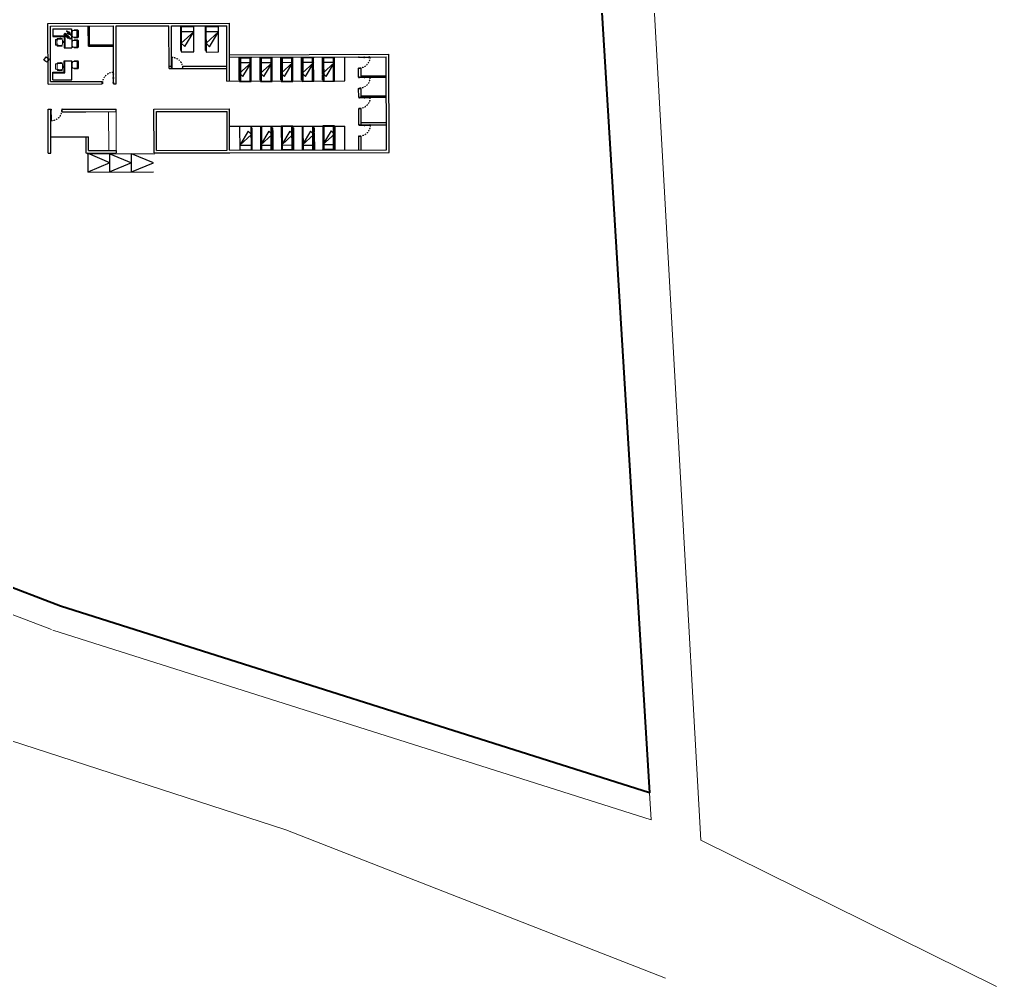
# Model space of a CAD drawing. Header units: metres. Extents: x 141303 to 146299, y 125960 to 127091.
# Drawn here: x 144671.8 to 144749.3, y 125968.5 to 126045.3 of the extents above; entities that cross this region are included whole.
import ezdxf

# ---------------------------------------------------------------- set-up
doc = ezdxf.new("R2010")
doc.units = ezdxf.units.M
doc.header["$MEASUREMENT"] = 0
doc.linetypes.add('ACAD_ISO04W100', pattern=[30, 24, -3, 0, -3])
doc.linetypes.add('C08_MUROS SERVICIOS$0$HIDDE100', pattern=[0.16, 0.1, -0.06])
doc.layers.add('FURNITURE', color=6, linetype='Continuous')
for name, color, linetype, lineweight in [('new column', 4, 'Continuous', 25), ('NVMI_ROAD', 253, 'Continuous', 20), ('NVMI_SITEBOUNDARY', 255, 'ACAD_ISO04W100', 40), ('NVMI_WALL', 7, 'Continuous', 30)]:
    doc.layers.add(name, color=color, linetype=linetype, lineweight=lineweight)
doc.layers.get('0').off()

# ---------------------------------------------------------------- blocks, each defined once
blk = doc.blocks.new('C03_MOB-EQUIP HOSP MI-CG$0$005_HOSP_MEDINTERNA&CIRGENERAL$0$005_HOSP_MEDINTERNA&CIRGENERAL$0$Nivel 02_APOYOS Y SERVICIOS$0$CAMA')
for p, q in [((494738.487, 2131918.543), (494738.512, 2131918.543)), ((494738.526, 2131918.663), (494739.526, 2131918.663)), ((494738.526, 2131916.663), (494738.526, 2131918.663)), ((494739.526, 2131918.663), (494739.526, 2131916.663)), ((494738.512, 2131918.127), (494738.487, 2131918.127)), ((494738.526, 2131917.963), (494738.809, 2131918.246)), ((494739.526, 2131917.061), (494738.526, 2131917.963)), ((494738.809, 2131918.246), (494739.526, 2131917.061)), ((494739.526, 2131917.061), (494738.526, 2131917.061)), ((494739.526, 2131916.663), (494738.526, 2131916.663))]:
    blk.add_line(p, q)
for points in [[(494738.487, 2131918.543), (494738.487, 2131918.127)], [(494738.512, 2131918.127), (494738.512, 2131918.543)]]:
    blk.add_lwpolyline(points)
blk.add_lwpolyline([(494738.487, 2131916.625), (494739.506, 2131916.625), (494739.506, 2131916.647), (494738.512, 2131916.647), (494738.512, 2131918.093), (494738.487, 2131918.093), (494738.487, 2131916.625), (494738.487, 2131916.625)], close=True)
blk = doc.blocks.new('C03_MOB-EQUIP HOSP MI-CG$0$006_URGENCIAS & TOCOCIRUGÍA$0$MOB32')
at = {"lineweight": 0}
for p, q in [((494695.875, 2134831.135, 0.043), (494695.874, 2134831.084, 0.043)), ((494695.874, 2134831.084, 0.043), (494696.255, 2134831.084, 0.043)), ((494696.255, 2134831.134, 0.043), (494695.875, 2134831.135, 0.043)), ((494696.255, 2134831.084, 0.043), (494696.255, 2134831.134, 0.043)), ((494695.836, 2134830.983, 0.043), (494695.835, 2134830.677, 0.043)), ((494696.254, 2134830.576, 0.043), (494695.874, 2134830.576, 0.043)), ((494695.874, 2134830.576, 0.043), (494695.874, 2134830.525, 0.043)), ((494695.874, 2134830.525, 0.043), (494696.254, 2134830.525, 0.043)), ((494696.254, 2134830.525, 0.043), (494696.254, 2134830.576, 0.043)), ((494696.272, 2134830.975, 0.043), (494696.281, 2134830.844, 0.043)), ((494696.281, 2134830.844, 0.043), (494696.272, 2134830.685, 0.043))]:
    blk.add_line(p, q, dxfattribs=at)
at = {"lineweight": 0, "ltscale": 15}
for p, q in [((494695.986, 2134831.149, 0.043), (494695.986, 2134831.145, 0.043)), ((494696.06, 2134831.149, 0.043), (494695.986, 2134831.149, 0.043)), ((494696.005, 2134831.154, 0.043), (494696.005, 2134831.149, 0.043)), ((494696.055, 2134831.154, 0.043), (494696.005, 2134831.154, 0.043)), ((494696.055, 2134831.149, 0.043), (494696.055, 2134831.154, 0.043)), ((494696.06, 2134831.149, 0.043), (494696.06, 2134831.135, 0.043)), ((494695.77, 2134830.909, 0.043), (494695.747, 2134830.836, 0.043)), ((494695.747, 2134830.836, 0.043), (494695.751, 2134830.835, 0.043)), ((494695.764, 2134830.906, 0.043), (494695.749, 2134830.859, 0.043)), ((494695.749, 2134830.859, 0.043), (494695.754, 2134830.857, 0.043)), ((494695.764, 2134830.906, 0.043), (494695.769, 2134830.905, 0.043)), ((494695.823, 2134830.892, 0.043), (494695.77, 2134830.909, 0.043)), ((494695.835, 2134830.854, 0.043), (494695.774, 2134830.854, 0.043)), ((494695.835, 2134830.807, 0.043), (494695.774, 2134830.807, 0.043)), ((494695.81, 2134830.854, 0.043), (494695.823, 2134830.892, 0.043)), ((494695.929, 2134830.586, 0.043), (494695.921, 2134830.576, 0.043)), ((494695.969, 2134830.516, 0.043), (494695.957, 2134830.525, 0.043)), ((494695.972, 2134830.52, 0.043), (494695.969, 2134830.516, 0.043)), ((494696.28, 2134830.649, 0.043), (494696.252, 2134830.629, 0.043)), ((494696.252, 2134830.629, 0.043), (494696.284, 2134830.584, 0.043)), ((494696.266, 2134830.666, 0.043), (494696.28, 2134830.655, 0.043)), ((494696.267, 2134830.994, 0.043), (494696.28, 2134831.004, 0.043)), ((494696.284, 2134830.584, 0.043), (494696.324, 2134830.614, 0.043)), ((494696.288, 2134830.587, 0.043), (494696.291, 2134830.583, 0.043)), ((494696.291, 2134830.583, 0.043), (494696.331, 2134830.612, 0.043)), ((494696.384, 2134831.053, 0.043), (494696.339, 2134831.053, 0.043)), ((494696.384, 2134830.607, 0.043), (494696.339, 2134830.607, 0.043)), ((494696.391, 2134830.978, 0.043), (494696.391, 2134830.682, 0.043))]:
    blk.add_line(p, q, dxfattribs=at)
at = {"lineweight": 0}
for centre, radius, start, end in [((494695.923, 2134830.984, 0.043), 0.0879, 96.6385, 180.70863), ((494696.043, 2134830.072, 0.043), 1.008, 82.87403, 97.3738), ((494696.154, 2134830.954, 0.043), 0.119, 10.13052, 83.55435), ((494695.923, 2134830.676, 0.043), 0.0879, 179.23804, 263.30816), ((494696.043, 2134831.587, 0.043), 1.008, 262.57287, 277.07264), ((494696.154, 2134830.706, 0.043), 0.119, 276.39232, 349.81615)]:
    blk.add_arc(centre, radius, start, end, dxfattribs=at)
at = {"lineweight": 0, "ltscale": 15}
for centre, radius, start, end in [((494695.986, 2134831.122, 0.043), 0.0235, 33.81532, 146.13135), ((494695.774, 2134830.83, 0.043), 0.0235, 89.97333, 269.97333), ((494695.985, 2134830.539, 0.043), 0.0235, 214.08891, 325.85776), ((494696.403, 2134830.891, 0.043), 0.174, 111.54351, 134.82974), ((494676.051, 2134830.839, 0.043), 20.23, 359.4516, 0.49507), ((494696.403, 2134830.769, 0.043), 0.174, 225.11692, 248.40316), ((494696.206, 2134830.998, 0.043), 0.186, 353.6723, 16.93918), ((494696.206, 2134830.662, 0.043), 0.186, 342.99177, 6.27501)]:
    blk.add_arc(centre, radius, start, end, dxfattribs=at)
blk = doc.blocks.new('C03_MOB-EQUIP HOSP MI-CG$0$006_URGENCIAS & TOCOCIRUGÍA$0$016_GOBIERNO$0$GOBIERNO_ V05 - 2205 29$0$02.-PLANTA BAJA GENERAL$0$XR-PLANTA BAJA$0$18360311')
at = {"lineweight": 0}
blk.add_lwpolyline([(-0.265, -0.045), (-0.315, -0.045), (-0.315, -0.347), (-0.265, -0.347), (-0.265, -0.432, 0.153193), (-0.256, -0.46, 0.153193), (-0.232, -0.479), (-0.088, -0.507, 0.044367), (-0.08, -0.509, 0.044367), (-0.071, -0.51), (0.071, -0.51, 0.044367), (0.08, -0.509, 0.044367), (0.088, -0.507), (0.232, -0.479), (0.232, -0.479, 0.109125), (0.25, -0.467, 0.197851), (0.265, -0.432), (0.265, -0.347), (0.315, -0.347), (0.315, -0.045), (0.265, -0.045), (0.265, 0), (-0.265, 0), (-0.265, -0.045)], format="xyb", dxfattribs=at)
for points in [[(0.265, 0), (-0.265, 0), (-0.265, -0.005), (0.265, -0.005)], [(-0.265, -0.064), (-0.265, -0.045), (-0.315, -0.045), (-0.315, -0.347), (-0.265, -0.347)], [(0.265, -0.005), (-0.265, -0.005), (-0.265, -0.01), (-0.255, -0.01), (0.255, -0.01), (0.265, -0.01)], [(-0.255, -0.01), (-0.265, -0.01), (-0.265, -0.064), (-0.255, -0.064)], [(0.255, -0.01), (-0.255, -0.01), (-0.255, -0.064), (0.255, -0.064)], [(0.265, -0.01), (0.255, -0.01), (0.255, -0.064), (0.265, -0.064), (0.265, -0.064), (0.265, -0.045)], [(0.315, -0.045), (0.265, -0.045), (0.265, -0.347), (0.315, -0.347)]]:
    blk.add_lwpolyline(points, close=True, dxfattribs=at)
for points in [[(0.265, -0.045), (0.265, -0.01), (-0.265, -0.01), (-0.265, -0.064), (-0.265, -0.347), (-0.265, -0.347), (-0.265, -0.432, 0.313749), (-0.232, -0.479), (-0.088, -0.507, 0.08891), (-0.071, -0.51), (0.071, -0.51, 0.08891), (0.088, -0.507), (0.232, -0.479, 0.313749), (0.265, -0.432), (0.265, -0.347), (0.265, -0.347)], [(0.265, -0.101), (0.265, -0.064), (-0.265, -0.064), (-0.265, -0.101, 0.414214), (-0.24, -0.126), (0.24, -0.126, 0.414213)]]:
    blk.add_lwpolyline(points, format="xyb", close=True, dxfattribs=at)
blk = doc.blocks.new('C03_MOB-EQUIP HOSP MI-CG$0$DESK 1.50 X 1.50')
for points in [[(252.496, -575.355), (253.996, -575.355)], [(252.496, -575.355), (252.496, -575.955)], [(253.996, -575.355), (253.996, -576.855)], [(252.496, -575.905), (253.446, -575.905)], [(252.496, -575.955), (253.396, -575.955)], [(253.396, -575.955), (253.446, -575.905)], [(253.396, -575.955), (253.396, -576.855)], [(253.446, -575.905), (253.446, -576.855)], [(253.396, -576.855), (253.996, -576.855)]]:
    blk.add_lwpolyline(points)
blk = doc.blocks.new('C07_MOB-C.EXT Y FARMACIA$0$01.TLAT_TRIAGE - 06$0$02.COV_LNDV_MONTAJE - 00$0$Mob  -  PC 02')
at = {"lineweight": 0}
for p, q in [((-0.394, 0.402), (-0.443, 0.316)), ((-0.44, 0.303), (-0.379, 0.268)), ((-0.404, 0.333), (-0.402, 0.339)), ((-0.404, 0.327), (-0.404, 0.333)), ((-0.404, 0.322), (-0.404, 0.327)), ((-0.403, 0.318), (-0.404, 0.322)), ((-0.401, 0.314), (-0.403, 0.318)), ((-0.402, 0.339), (-0.4, 0.345)), ((-0.398, 0.311), (-0.401, 0.314)), ((-0.4, 0.345), (-0.397, 0.35)), ((-0.395, 0.309), (-0.398, 0.311)), ((-0.397, 0.35), (-0.394, 0.356)), ((-0.395, 0.313), (-0.396, 0.31)), ((-0.389, 0.325), (-0.395, 0.314)), ((-0.395, 0.314), (-0.394, 0.313)), ((-0.395, 0.313), (-0.395, 0.313)), ((-0.391, 0.308), (-0.395, 0.309)), ((-0.394, 0.356), (-0.39, 0.36)), ((-0.394, 0.313), (-0.387, 0.324)), ((-0.386, 0.308), (-0.391, 0.308)), ((-0.39, 0.36), (-0.385, 0.364)), ((-0.387, 0.324), (-0.389, 0.325)), ((-0.388, 0.324), (-0.383, 0.333)), ((-0.382, 0.31), (-0.386, 0.308)), ((-0.385, 0.364), (-0.381, 0.367)), ((-0.377, 0.312), (-0.382, 0.31)), ((-0.32, 0.372), (-0.381, 0.406)), ((-0.381, 0.367), (-0.376, 0.369)), ((-0.373, 0.315), (-0.377, 0.312)), ((-0.376, 0.369), (-0.371, 0.369)), ((-0.368, 0.319), (-0.373, 0.315)), ((-0.371, 0.369), (-0.367, 0.369)), ((-0.364, 0.324), (-0.368, 0.319)), ((-0.367, 0.369), (-0.364, 0.368)), ((-0.365, 0.272), (-0.316, 0.358)), ((-0.364, 0.368), (-0.36, 0.365)), ((-0.361, 0.33), (-0.364, 0.324)), ((-0.359, 0.335), (-0.361, 0.33)), ((-0.36, 0.365), (-0.358, 0.362)), ((-0.357, 0.341), (-0.359, 0.335)), ((-0.358, 0.362), (-0.356, 0.357)), ((-0.356, 0.347), (-0.357, 0.341)), ((-0.356, 0.357), (-0.356, 0.353)), ((-0.356, 0.353), (-0.356, 0.347)), ((0.22, 0.459), (-0.24, 0.459)), ((-0.24, 0.459), (-0.24, 0.299)), ((-0.24, 0.299), (0.22, 0.299)), ((-0.159, 0.444), (-0.237, 0.444)), ((-0.237, 0.444), (-0.237, 0.349)), ((-0.237, 0.349), (-0.159, 0.349)), ((-0.159, 0.334), (-0.237, 0.334)), ((-0.237, 0.334), (-0.237, 0.314)), ((-0.237, 0.314), (-0.159, 0.314)), ((-0.219, 0.44), (-0.234, 0.44)), ((-0.234, 0.44), (-0.234, 0.406)), ((-0.234, 0.406), (-0.234, 0.44)), ((-0.234, 0.406), (-0.219, 0.406)), ((-0.219, 0.403), (-0.234, 0.403)), ((-0.234, 0.403), (-0.234, 0.37)), ((-0.234, 0.37), (-0.234, 0.403)), ((-0.234, 0.37), (-0.219, 0.37)), ((-0.219, 0.367), (-0.234, 0.367)), ((-0.234, 0.367), (-0.234, 0.352)), ((-0.234, 0.352), (-0.234, 0.367)), ((-0.234, 0.352), (-0.219, 0.352)), ((-0.219, 0.406), (-0.219, 0.44)), ((-0.219, 0.37), (-0.219, 0.403)), ((-0.219, 0.352), (-0.219, 0.367)), ((-0.2, 0.44), (-0.215, 0.44)), ((-0.215, 0.44), (-0.215, 0.425)), ((-0.215, 0.425), (-0.215, 0.44)), ((-0.215, 0.425), (-0.2, 0.425)), ((-0.2, 0.421), (-0.215, 0.421)), ((-0.215, 0.421), (-0.215, 0.406)), ((-0.215, 0.406), (-0.215, 0.421)), ((-0.215, 0.406), (-0.2, 0.406)), ((-0.2, 0.403), (-0.215, 0.403)), ((-0.215, 0.403), (-0.215, 0.388)), ((-0.215, 0.388), (-0.215, 0.403)), ((-0.215, 0.388), (-0.2, 0.388)), ((-0.2, 0.385), (-0.215, 0.385)), ((-0.215, 0.385), (-0.215, 0.37)), ((-0.215, 0.37), (-0.215, 0.385)), ((-0.215, 0.37), (-0.2, 0.37)), ((-0.2, 0.367), (-0.215, 0.367)), ((-0.215, 0.367), (-0.215, 0.352)), ((-0.215, 0.352), (-0.215, 0.367)), ((-0.215, 0.352), (-0.2, 0.352)), ((-0.2, 0.425), (-0.2, 0.44)), ((-0.2, 0.406), (-0.2, 0.421)), ((-0.2, 0.388), (-0.2, 0.403)), ((-0.2, 0.37), (-0.2, 0.385)), ((-0.2, 0.352), (-0.2, 0.367)), ((-0.162, 0.44), (-0.196, 0.44)), ((-0.196, 0.44), (-0.196, 0.425)), ((-0.196, 0.425), (-0.196, 0.44)), ((-0.196, 0.425), (-0.162, 0.425)), ((-0.181, 0.421), (-0.196, 0.421)), ((-0.196, 0.421), (-0.196, 0.406)), ((-0.196, 0.406), (-0.196, 0.421)), ((-0.196, 0.406), (-0.181, 0.406)), ((-0.181, 0.403), (-0.196, 0.403)), ((-0.196, 0.403), (-0.196, 0.388)), ((-0.196, 0.388), (-0.196, 0.403)), ((-0.196, 0.388), (-0.181, 0.388)), ((-0.181, 0.385), (-0.196, 0.385)), ((-0.196, 0.385), (-0.196, 0.37)), ((-0.196, 0.37), (-0.196, 0.385)), ((-0.196, 0.37), (-0.181, 0.37)), ((-0.181, 0.367), (-0.196, 0.367)), ((-0.196, 0.367), (-0.196, 0.352)), ((-0.196, 0.352), (-0.196, 0.367)), ((-0.196, 0.352), (-0.181, 0.352)), ((-0.181, 0.406), (-0.181, 0.421)), ((-0.181, 0.388), (-0.181, 0.403)), ((-0.181, 0.37), (-0.181, 0.385)), ((-0.181, 0.352), (-0.181, 0.367)), ((-0.162, 0.421), (-0.177, 0.421)), ((-0.177, 0.421), (-0.177, 0.406)), ((-0.177, 0.406), (-0.177, 0.421)), ((-0.177, 0.406), (-0.162, 0.406)), ((-0.162, 0.403), (-0.177, 0.403)), ((-0.177, 0.403), (-0.177, 0.388)), ((-0.177, 0.388), (-0.177, 0.403)), ((-0.177, 0.388), (-0.162, 0.388)), ((-0.162, 0.385), (-0.177, 0.385)), ((-0.177, 0.385), (-0.177, 0.37)), ((-0.177, 0.37), (-0.177, 0.385)), ((-0.177, 0.37), (-0.162, 0.37)), ((-0.162, 0.367), (-0.177, 0.367)), ((-0.177, 0.367), (-0.177, 0.352)), ((-0.177, 0.352), (-0.177, 0.367)), ((-0.177, 0.352), (-0.162, 0.352)), ((-0.162, 0.425), (-0.162, 0.44)), ((-0.162, 0.406), (-0.162, 0.421)), ((-0.162, 0.388), (-0.162, 0.403)), ((-0.162, 0.37), (-0.162, 0.385)), ((-0.162, 0.352), (-0.162, 0.367)), ((-0.159, 0.349), (-0.159, 0.444)), ((-0.159, 0.314), (-0.159, 0.334)), ((-0.15, 0.349), (-0.15, 0.444)), ((-0.15, 0.444), (-0.09, 0.444)), ((-0.09, 0.349), (-0.15, 0.349)), ((-0.15, 0.314), (-0.15, 0.334)), ((-0.15, 0.334), (-0.09, 0.334)), ((-0.09, 0.314), (-0.15, 0.314)), ((-0.132, 0.442), (-0.147, 0.442)), ((-0.147, 0.442), (-0.147, 0.427)), ((-0.147, 0.427), (-0.147, 0.442)), ((-0.147, 0.427), (-0.132, 0.427)), ((-0.132, 0.385), (-0.147, 0.385)), ((-0.147, 0.385), (-0.147, 0.37)), ((-0.147, 0.37), (-0.147, 0.385)), ((-0.147, 0.37), (-0.132, 0.37)), ((-0.132, 0.367), (-0.147, 0.367)), ((-0.147, 0.367), (-0.147, 0.352)), ((-0.147, 0.352), (-0.147, 0.367)), ((-0.147, 0.352), (-0.132, 0.352)), ((-0.132, 0.332), (-0.147, 0.332)), ((-0.147, 0.332), (-0.147, 0.317)), ((-0.147, 0.317), (-0.147, 0.332)), ((-0.147, 0.317), (-0.132, 0.317)), ((-0.132, 0.427), (-0.132, 0.442)), ((-0.132, 0.37), (-0.132, 0.385)), ((-0.132, 0.352), (-0.132, 0.367)), ((-0.132, 0.317), (-0.132, 0.332)), ((-0.113, 0.442), (-0.128, 0.442)), ((-0.128, 0.442), (-0.128, 0.427)), ((-0.128, 0.427), (-0.128, 0.442)), ((-0.128, 0.427), (-0.113, 0.427)), ((-0.113, 0.424), (-0.128, 0.424)), ((-0.128, 0.424), (-0.128, 0.409)), ((-0.128, 0.409), (-0.128, 0.424)), ((-0.128, 0.409), (-0.113, 0.409)), ((-0.113, 0.385), (-0.128, 0.385)), ((-0.128, 0.385), (-0.128, 0.37)), ((-0.128, 0.37), (-0.128, 0.385)), ((-0.128, 0.37), (-0.113, 0.37)), ((-0.113, 0.367), (-0.128, 0.367)), ((-0.128, 0.367), (-0.128, 0.352)), ((-0.128, 0.352), (-0.128, 0.367)), ((-0.128, 0.352), (-0.113, 0.352)), ((-0.113, 0.332), (-0.128, 0.332)), ((-0.128, 0.332), (-0.128, 0.317)), ((-0.128, 0.317), (-0.128, 0.332)), ((-0.128, 0.317), (-0.113, 0.317)), ((-0.113, 0.427), (-0.113, 0.442)), ((-0.113, 0.409), (-0.113, 0.424)), ((-0.113, 0.37), (-0.113, 0.385)), ((-0.113, 0.352), (-0.113, 0.367)), ((-0.113, 0.317), (-0.113, 0.332)), ((-0.094, 0.442), (-0.109, 0.442)), ((-0.109, 0.442), (-0.109, 0.427)), ((-0.109, 0.427), (-0.109, 0.442)), ((-0.109, 0.427), (-0.094, 0.427)), ((-0.094, 0.385), (-0.109, 0.385)), ((-0.109, 0.385), (-0.109, 0.37)), ((-0.109, 0.37), (-0.109, 0.385)), ((-0.109, 0.37), (-0.094, 0.37)), ((-0.094, 0.367), (-0.109, 0.367)), ((-0.109, 0.367), (-0.109, 0.352)), ((-0.109, 0.352), (-0.109, 0.367)), ((-0.109, 0.352), (-0.094, 0.352)), ((-0.094, 0.332), (-0.109, 0.332)), ((-0.109, 0.332), (-0.109, 0.317)), ((-0.109, 0.317), (-0.109, 0.332)), ((-0.109, 0.317), (-0.094, 0.317)), ((-0.094, 0.427), (-0.094, 0.442)), ((-0.094, 0.37), (-0.094, 0.385)), ((-0.094, 0.352), (-0.094, 0.367)), ((-0.094, 0.317), (-0.094, 0.332)), ((-0.09, 0.444), (-0.09, 0.349)), ((-0.09, 0.334), (-0.09, 0.314)), ((-0.082, 0.349), (-0.082, 0.444)), ((0.205, 0.444), (-0.082, 0.444)), ((-0.082, 0.349), (0.205, 0.349)), ((-0.057, 0.442), (-0.08, 0.442)), ((-0.08, 0.442), (-0.08, 0.427)), ((-0.08, 0.427), (-0.08, 0.442)), ((-0.08, 0.427), (-0.057, 0.427)), ((-0.034, 0.423), (-0.08, 0.423)), ((-0.08, 0.423), (-0.08, 0.408)), ((-0.08, 0.408), (-0.08, 0.423)), ((-0.08, 0.408), (-0.034, 0.408)), ((-0.065, 0.404), (-0.08, 0.404)), ((-0.08, 0.404), (-0.08, 0.37)), ((-0.08, 0.37), (-0.08, 0.404)), ((-0.08, 0.37), (-0.057, 0.37)), ((-0.046, 0.366), (-0.08, 0.366)), ((-0.08, 0.366), (-0.08, 0.351)), ((-0.08, 0.351), (-0.08, 0.366)), ((-0.08, 0.351), (-0.046, 0.351)), ((-0.001, 0.334), (-0.078, 0.334)), ((-0.078, 0.334), (-0.078, 0.314)), ((-0.078, 0.314), (-0.078, 0.334)), ((-0.078, 0.314), (-0.001, 0.314)), ((-0.061, 0.332), (-0.076, 0.332)), ((-0.076, 0.332), (-0.076, 0.317)), ((-0.076, 0.317), (-0.076, 0.332)), ((-0.076, 0.317), (-0.061, 0.317)), ((-0.065, 0.385), (-0.065, 0.404)), ((-0.057, 0.385), (-0.065, 0.385)), ((-0.046, 0.404), (-0.061, 0.404)), ((-0.061, 0.404), (-0.061, 0.389)), ((-0.061, 0.389), (-0.061, 0.404)), ((-0.061, 0.389), (-0.046, 0.389)), ((-0.061, 0.317), (-0.061, 0.332)), ((-0.057, 0.427), (-0.057, 0.442)), ((-0.057, 0.37), (-0.057, 0.385)), ((-0.041, 0.332), (-0.056, 0.332)), ((-0.056, 0.332), (-0.056, 0.317)), ((-0.056, 0.317), (-0.056, 0.332)), ((-0.056, 0.317), (-0.041, 0.317)), ((-0.031, 0.442), (-0.053, 0.442)), ((-0.053, 0.442), (-0.053, 0.427)), ((-0.053, 0.427), (-0.053, 0.442)), ((-0.053, 0.427), (-0.031, 0.427)), ((-0.038, 0.385), (-0.053, 0.385)), ((-0.053, 0.385), (-0.053, 0.37)), ((-0.053, 0.37), (-0.053, 0.385)), ((-0.053, 0.37), (-0.038, 0.37)), ((-0.046, 0.389), (-0.046, 0.404)), ((-0.046, 0.351), (-0.046, 0.366)), ((-0.026, 0.404), (-0.041, 0.404)), ((-0.041, 0.404), (-0.041, 0.389)), ((-0.041, 0.389), (-0.041, 0.404)), ((-0.041, 0.389), (-0.026, 0.389)), ((-0.026, 0.366), (-0.041, 0.366)), ((-0.041, 0.366), (-0.041, 0.351)), ((-0.041, 0.351), (-0.041, 0.366)), ((-0.041, 0.351), (-0.026, 0.351)), ((-0.041, 0.317), (-0.041, 0.332)), ((-0.038, 0.37), (-0.038, 0.385)), ((-0.022, 0.332), (-0.037, 0.332)), ((-0.037, 0.332), (-0.037, 0.317)), ((-0.037, 0.317), (-0.037, 0.332)), ((-0.037, 0.317), (-0.022, 0.317)), ((-0.034, 0.408), (-0.034, 0.423)), ((-0.019, 0.385), (-0.034, 0.385)), ((-0.034, 0.385), (-0.034, 0.37)), ((-0.034, 0.37), (-0.034, 0.385)), ((-0.034, 0.37), (-0.019, 0.37)), ((-0.031, 0.427), (-0.031, 0.442)), ((-0.015, 0.423), (-0.03, 0.423)), ((-0.03, 0.423), (-0.03, 0.408)), ((-0.03, 0.408), (-0.03, 0.423)), ((-0.03, 0.408), (-0.015, 0.408)), ((-0.03, 0.055), (-0.03, 0.026)), ((-0.03, 0.043), (0.03, 0.043)), ((-0.03, 0.038), (0.03, 0.038)), ((-0.03, 0.034), (0.03, 0.034)), ((-0.03, 0.029), (0.03, 0.029)), ((-0.03, 0.026), (0.03, 0.026)), ((-0.004, 0.442), (-0.026, 0.442)), ((-0.026, 0.442), (-0.026, 0.427)), ((-0.026, 0.427), (-0.026, 0.442)), ((-0.026, 0.427), (-0.004, 0.427)), ((-0.026, 0.389), (-0.026, 0.404)), ((-0.026, 0.351), (-0.026, 0.366)), ((-0.007, 0.404), (-0.022, 0.404)), ((-0.022, 0.404), (-0.022, 0.389)), ((-0.022, 0.389), (-0.022, 0.404)), ((-0.022, 0.389), (-0.007, 0.389)), ((-0.007, 0.366), (-0.022, 0.366)), ((-0.022, 0.366), (-0.022, 0.351)), ((-0.022, 0.351), (-0.022, 0.366)), ((-0.022, 0.351), (-0.007, 0.351)), ((-0.022, 0.317), (-0.022, 0.332)), ((-0.019, 0.37), (-0.019, 0.385)), ((-0.003, 0.332), (-0.018, 0.332)), ((-0.018, 0.332), (-0.018, 0.317)), ((-0.018, 0.317), (-0.018, 0.332)), ((-0.018, 0.317), (-0.003, 0.317)), ((-0.015, 0.408), (-0.015, 0.423)), ((0, 0.385), (-0.015, 0.385)), ((-0.015, 0.385), (-0.015, 0.37)), ((-0.015, 0.37), (-0.015, 0.385)), ((-0.015, 0.37), (0, 0.37)), ((0.004, 0.423), (-0.011, 0.423)), ((-0.011, 0.423), (-0.011, 0.408)), ((-0.011, 0.408), (-0.011, 0.423)), ((-0.011, 0.408), (0.004, 0.408)), ((-0.007, 0.389), (-0.007, 0.404)), ((-0.007, 0.351), (-0.007, 0.366)), ((-0.004, 0.427), (-0.004, 0.442)), ((0.012, 0.404), (-0.003, 0.404)), ((-0.003, 0.404), (-0.003, 0.389)), ((-0.003, 0.389), (-0.003, 0.404)), ((-0.003, 0.389), (0.012, 0.389)), ((0.012, 0.366), (-0.003, 0.366)), ((-0.003, 0.366), (-0.003, 0.351)), ((-0.003, 0.351), (-0.003, 0.366)), ((-0.003, 0.351), (0.012, 0.351)), ((-0.003, 0.317), (-0.003, 0.332)), ((-0.001, 0.314), (-0.001, 0.334)), ((0.023, 0.442), (0, 0.442)), ((0, 0.442), (0, 0.427)), ((0, 0.427), (0, 0.442)), ((0, 0.427), (0.023, 0.427)), ((0, 0.37), (0, 0.385)), ((0.004, 0.408), (0.004, 0.423)), ((0.019, 0.385), (0.004, 0.385)), ((0.004, 0.385), (0.004, 0.37)), ((0.004, 0.37), (0.004, 0.385)), ((0.004, 0.37), (0.019, 0.37)), ((0.083, 0.334), (0.006, 0.334)), ((0.006, 0.334), (0.006, 0.314)), ((0.006, 0.314), (0.006, 0.334)), ((0.006, 0.314), (0.083, 0.314)), ((0.024, 0.423), (0.009, 0.423)), ((0.009, 0.423), (0.009, 0.408)), ((0.009, 0.408), (0.009, 0.423)), ((0.009, 0.408), (0.024, 0.408)), ((0.024, 0.332), (0.009, 0.332)), ((0.009, 0.332), (0.009, 0.317)), ((0.009, 0.317), (0.009, 0.332)), ((0.009, 0.317), (0.024, 0.317)), ((0.012, 0.389), (0.012, 0.404)), ((0.012, 0.351), (0.012, 0.366)), ((0.031, 0.404), (0.016, 0.404)), ((0.016, 0.404), (0.016, 0.389)), ((0.016, 0.389), (0.016, 0.404)), ((0.016, 0.389), (0.031, 0.389)), ((0.031, 0.366), (0.016, 0.366)), ((0.016, 0.366), (0.016, 0.351)), ((0.016, 0.351), (0.016, 0.366)), ((0.016, 0.351), (0.031, 0.351)), ((0.019, 0.37), (0.019, 0.385)), ((0.023, 0.427), (0.023, 0.442)), ((0.024, 0.408), (0.024, 0.423)), ((0.039, 0.385), (0.024, 0.385)), ((0.024, 0.385), (0.024, 0.37)), ((0.024, 0.37), (0.024, 0.385)), ((0.024, 0.37), (0.039, 0.37)), ((0.024, 0.317), (0.024, 0.332)), ((0.123, 0.442), (0.027, 0.442)), ((0.027, 0.442), (0.027, 0.427)), ((0.027, 0.427), (0.027, 0.442)), ((0.027, 0.427), (0.123, 0.427)), ((0.043, 0.423), (0.028, 0.423)), ((0.028, 0.423), (0.028, 0.408)), ((0.028, 0.408), (0.028, 0.423)), ((0.028, 0.408), (0.043, 0.408)), ((0.043, 0.332), (0.028, 0.332)), ((0.028, 0.332), (0.028, 0.317)), ((0.028, 0.317), (0.028, 0.332)), ((0.028, 0.317), (0.043, 0.317)), ((0.03, 0.055), (0.03, 0.026)), ((0.031, 0.389), (0.031, 0.404)), ((0.031, 0.351), (0.031, 0.366)), ((0.05, 0.404), (0.035, 0.404)), ((0.035, 0.404), (0.035, 0.389)), ((0.035, 0.389), (0.035, 0.404)), ((0.035, 0.389), (0.05, 0.389)), ((0.05, 0.366), (0.035, 0.366)), ((0.035, 0.366), (0.035, 0.351)), ((0.035, 0.351), (0.035, 0.366)), ((0.035, 0.351), (0.05, 0.351)), ((0.039, 0.37), (0.039, 0.385)), ((0.043, 0.408), (0.043, 0.423)), ((0.058, 0.385), (0.043, 0.385)), ((0.043, 0.385), (0.043, 0.37)), ((0.043, 0.37), (0.043, 0.385)), ((0.043, 0.37), (0.058, 0.37)), ((0.043, 0.317), (0.043, 0.332)), ((0.062, 0.423), (0.047, 0.423)), ((0.047, 0.423), (0.047, 0.408)), ((0.047, 0.408), (0.047, 0.423)), ((0.047, 0.408), (0.062, 0.408)), ((0.062, 0.332), (0.047, 0.332)), ((0.047, 0.332), (0.047, 0.317)), ((0.047, 0.317), (0.047, 0.332)), ((0.047, 0.317), (0.062, 0.317)), ((0.05, 0.389), (0.05, 0.404)), ((0.05, 0.351), (0.05, 0.366)), ((0.069, 0.404), (0.054, 0.404)), ((0.054, 0.404), (0.054, 0.389)), ((0.054, 0.389), (0.054, 0.404)), ((0.054, 0.389), (0.069, 0.389)), ((0.069, 0.366), (0.054, 0.366)), ((0.054, 0.366), (0.054, 0.351)), ((0.054, 0.351), (0.054, 0.366)), ((0.054, 0.351), (0.069, 0.351)), ((0.058, 0.37), (0.058, 0.385)), ((0.062, 0.408), (0.062, 0.423)), ((0.077, 0.385), (0.062, 0.385)), ((0.062, 0.385), (0.062, 0.37)), ((0.062, 0.37), (0.062, 0.385)), ((0.062, 0.37), (0.077, 0.37)), ((0.062, 0.317), (0.062, 0.332)), ((0.081, 0.423), (0.066, 0.423)), ((0.066, 0.423), (0.066, 0.408)), ((0.066, 0.408), (0.066, 0.423)), ((0.066, 0.408), (0.081, 0.408)), ((0.081, 0.332), (0.066, 0.332)), ((0.066, 0.332), (0.066, 0.317)), ((0.066, 0.317), (0.066, 0.332)), ((0.066, 0.317), (0.081, 0.317)), ((0.069, 0.389), (0.069, 0.404)), ((0.069, 0.351), (0.069, 0.366)), ((0.088, 0.404), (0.073, 0.404)), ((0.073, 0.404), (0.073, 0.389)), ((0.073, 0.389), (0.073, 0.404)), ((0.073, 0.389), (0.088, 0.389)), ((0.088, 0.366), (0.073, 0.366)), ((0.073, 0.366), (0.073, 0.351)), ((0.073, 0.351), (0.073, 0.366)), ((0.073, 0.351), (0.088, 0.351)), ((0.077, 0.37), (0.077, 0.385)), ((0.081, 0.408), (0.081, 0.423)), ((0.096, 0.385), (0.081, 0.385)), ((0.081, 0.385), (0.081, 0.37)), ((0.081, 0.37), (0.081, 0.385)), ((0.081, 0.37), (0.096, 0.37)), ((0.081, 0.317), (0.081, 0.332)), ((0.083, 0.314), (0.083, 0.334)), ((0.1, 0.423), (0.085, 0.423)), ((0.085, 0.423), (0.085, 0.408)), ((0.085, 0.408), (0.085, 0.423)), ((0.085, 0.408), (0.1, 0.408)), ((0.088, 0.389), (0.088, 0.404)), ((0.088, 0.351), (0.088, 0.366)), ((0.167, 0.334), (0.09, 0.334)), ((0.09, 0.334), (0.09, 0.314)), ((0.09, 0.314), (0.09, 0.334)), ((0.09, 0.314), (0.167, 0.314)), ((0.108, 0.404), (0.093, 0.404)), ((0.093, 0.404), (0.093, 0.389)), ((0.093, 0.389), (0.093, 0.404)), ((0.093, 0.389), (0.108, 0.389)), ((0.108, 0.366), (0.093, 0.366)), ((0.093, 0.366), (0.093, 0.351)), ((0.093, 0.351), (0.093, 0.366)), ((0.093, 0.351), (0.108, 0.351)), ((0.108, 0.332), (0.093, 0.332)), ((0.093, 0.332), (0.093, 0.317)), ((0.093, 0.317), (0.093, 0.332)), ((0.093, 0.317), (0.108, 0.317)), ((0.096, 0.37), (0.096, 0.385)), ((0.1, 0.408), (0.1, 0.423)), ((0.115, 0.385), (0.1, 0.385)), ((0.1, 0.385), (0.1, 0.37)), ((0.1, 0.37), (0.1, 0.385)), ((0.1, 0.37), (0.115, 0.37)), ((0.119, 0.423), (0.104, 0.423)), ((0.104, 0.423), (0.104, 0.408)), ((0.104, 0.408), (0.104, 0.423)), ((0.104, 0.408), (0.119, 0.408)), ((0.108, 0.389), (0.108, 0.404)), ((0.108, 0.351), (0.108, 0.366)), ((0.108, 0.317), (0.108, 0.332)), ((0.127, 0.404), (0.112, 0.404)), ((0.112, 0.404), (0.112, 0.389)), ((0.112, 0.389), (0.112, 0.404)), ((0.112, 0.389), (0.127, 0.389)), ((0.127, 0.366), (0.112, 0.366)), ((0.112, 0.366), (0.112, 0.351)), ((0.112, 0.351), (0.112, 0.366)), ((0.112, 0.351), (0.127, 0.351)), ((0.127, 0.332), (0.112, 0.332)), ((0.112, 0.332), (0.112, 0.317)), ((0.112, 0.317), (0.112, 0.332)), ((0.112, 0.317), (0.127, 0.317)), ((0.115, 0.37), (0.115, 0.385)), ((0.119, 0.408), (0.119, 0.423)), ((0.134, 0.385), (0.119, 0.385)), ((0.119, 0.385), (0.119, 0.37)), ((0.119, 0.37), (0.119, 0.385)), ((0.119, 0.37), (0.134, 0.37)), ((0.123, 0.427), (0.123, 0.442)), ((0.138, 0.423), (0.123, 0.423)), ((0.123, 0.423), (0.123, 0.408)), ((0.123, 0.408), (0.123, 0.423)), ((0.123, 0.408), (0.138, 0.408)), ((0.15, 0.442), (0.127, 0.442)), ((0.127, 0.442), (0.127, 0.427)), ((0.127, 0.427), (0.127, 0.442)), ((0.127, 0.427), (0.15, 0.427)), ((0.127, 0.389), (0.127, 0.404)), ((0.127, 0.351), (0.127, 0.366)), ((0.127, 0.317), (0.127, 0.332)), ((0.146, 0.404), (0.131, 0.404)), ((0.131, 0.404), (0.131, 0.389)), ((0.131, 0.389), (0.131, 0.404)), ((0.131, 0.389), (0.146, 0.389)), ((0.146, 0.366), (0.131, 0.366)), ((0.131, 0.366), (0.131, 0.351)), ((0.131, 0.351), (0.131, 0.366)), ((0.131, 0.351), (0.146, 0.351)), ((0.146, 0.332), (0.131, 0.332)), ((0.131, 0.332), (0.131, 0.317)), ((0.131, 0.317), (0.131, 0.332)), ((0.131, 0.317), (0.146, 0.317)), ((0.134, 0.37), (0.134, 0.385)), ((0.138, 0.408), (0.138, 0.423)), ((0.153, 0.385), (0.138, 0.385)), ((0.138, 0.385), (0.138, 0.37)), ((0.138, 0.37), (0.138, 0.385)), ((0.138, 0.37), (0.153, 0.37)), ((0.157, 0.423), (0.142, 0.423)), ((0.142, 0.423), (0.142, 0.408)), ((0.142, 0.408), (0.142, 0.423)), ((0.142, 0.408), (0.157, 0.408)), ((0.146, 0.389), (0.146, 0.404)), ((0.146, 0.351), (0.146, 0.366)), ((0.146, 0.317), (0.146, 0.332)), ((0.15, 0.427), (0.15, 0.442)), ((0.165, 0.404), (0.15, 0.404)), ((0.15, 0.404), (0.15, 0.389)), ((0.15, 0.389), (0.15, 0.404)), ((0.15, 0.389), (0.165, 0.389)), ((0.165, 0.366), (0.15, 0.366)), ((0.15, 0.366), (0.15, 0.351)), ((0.15, 0.351), (0.15, 0.366)), ((0.15, 0.351), (0.165, 0.351)), ((0.165, 0.332), (0.15, 0.332)), ((0.15, 0.332), (0.15, 0.317)), ((0.15, 0.317), (0.15, 0.332)), ((0.15, 0.317), (0.165, 0.317)), ((0.153, 0.37), (0.153, 0.385)), ((0.177, 0.442), (0.154, 0.442)), ((0.154, 0.442), (0.154, 0.427)), ((0.154, 0.427), (0.154, 0.442)), ((0.154, 0.427), (0.177, 0.427)), ((0.157, 0.408), (0.157, 0.423)), ((0.172, 0.385), (0.157, 0.385)), ((0.157, 0.385), (0.157, 0.37)), ((0.157, 0.37), (0.157, 0.385)), ((0.157, 0.37), (0.172, 0.37)), ((0.177, 0.423), (0.162, 0.423)), ((0.162, 0.423), (0.162, 0.408)), ((0.162, 0.408), (0.162, 0.423)), ((0.162, 0.408), (0.177, 0.408)), ((0.165, 0.389), (0.165, 0.404)), ((0.165, 0.351), (0.165, 0.366)), ((0.165, 0.317), (0.165, 0.332)), ((0.167, 0.314), (0.167, 0.334)), ((0.184, 0.404), (0.169, 0.404)), ((0.169, 0.404), (0.169, 0.389)), ((0.169, 0.389), (0.169, 0.404)), ((0.169, 0.389), (0.184, 0.389)), ((0.184, 0.366), (0.169, 0.366)), ((0.169, 0.366), (0.169, 0.351)), ((0.169, 0.351), (0.169, 0.366)), ((0.169, 0.351), (0.184, 0.351)), ((0.172, 0.37), (0.172, 0.385)), ((0.177, 0.427), (0.177, 0.442)), ((0.177, 0.408), (0.177, 0.423)), ((0.203, 0.385), (0.177, 0.385)), ((0.177, 0.385), (0.177, 0.37)), ((0.177, 0.37), (0.177, 0.385)), ((0.177, 0.37), (0.203, 0.37)), ((0.203, 0.442), (0.181, 0.442)), ((0.181, 0.442), (0.181, 0.427)), ((0.181, 0.427), (0.181, 0.442)), ((0.181, 0.427), (0.203, 0.427)), ((0.203, 0.423), (0.181, 0.423)), ((0.181, 0.423), (0.181, 0.408)), ((0.181, 0.408), (0.181, 0.423)), ((0.181, 0.408), (0.203, 0.408)), ((0.184, 0.389), (0.184, 0.404)), ((0.184, 0.351), (0.184, 0.366)), ((0.205, 0.334), (0.186, 0.334)), ((0.186, 0.334), (0.186, 0.314)), ((0.186, 0.314), (0.186, 0.334)), ((0.186, 0.314), (0.205, 0.314)), ((0.203, 0.404), (0.188, 0.404)), ((0.188, 0.404), (0.188, 0.389)), ((0.188, 0.389), (0.188, 0.404)), ((0.188, 0.389), (0.203, 0.389)), ((0.203, 0.366), (0.188, 0.366)), ((0.188, 0.366), (0.188, 0.351)), ((0.188, 0.351), (0.188, 0.366)), ((0.188, 0.351), (0.203, 0.351)), ((0.203, 0.332), (0.188, 0.332)), ((0.188, 0.332), (0.188, 0.317)), ((0.188, 0.317), (0.188, 0.332)), ((0.188, 0.317), (0.203, 0.317)), ((0.203, 0.427), (0.203, 0.442)), ((0.203, 0.408), (0.203, 0.423)), ((0.203, 0.389), (0.203, 0.404)), ((0.203, 0.37), (0.203, 0.385)), ((0.203, 0.351), (0.203, 0.366)), ((0.203, 0.317), (0.203, 0.332)), ((0.205, 0.349), (0.205, 0.444)), ((0.205, 0.314), (0.205, 0.334)), ((0.205, 0.314), (0.205, 0.334)), ((0.22, 0.299), (0.22, 0.459))]:
    blk.add_line(p, q, dxfattribs=at)
for points in [[(0.26, 0.13), (-0.26, 0.13), (-0.26, 0.11), (0.26, 0.11)], [(0.26, 0.11), (-0.26, 0.11), (-0.26, 0.09), (0.26, 0.09)]]:
    blk.add_lwpolyline(points, close=True, dxfattribs=at)
for points in [[(-0.143, 0.072), (-0.143, 0.09)], [(-0.143, 0.09), (0.143, 0.09)], [(0.143, 0.09), (0.143, 0.072)]]:
    blk.add_lwpolyline(points, dxfattribs=at)
for centre, radius, start, end in [((-0.435, 0.311), 0.01, 150.3633, 240.3633), ((-0.364, 0.368), 0.0392, 208.33199, 272.39462), ((-0.388, 0.317), 0.00805, 97.1124, 203.6142), ((-0.386, 0.397), 0.01, 60.3633, 150.3633), ((-0.395, 0.321), 0.00805, 277.1124, 23.6142), ((-0.374, 0.277), 0.01, 240.3633, 330.3633), ((-0.325, 0.363), 0.01, 330.3633, 60.3633), ((0, 0.651), 0.596, 256.11907, 283.88097), ((0, 0.11), 0.11, 10.49165, 169.50839), ((0, 0.11), 0.11, 205.07412, 334.92592)]:
    blk.add_arc(centre, radius, start, end, dxfattribs=at)
blk = doc.blocks.new('C08_MUROS SERVICIOS$0$DOOR 1.20')
at = {"linetype": 'C08_MUROS SERVICIOS$0$HIDDE100'}
blk.add_lwpolyline([(187.59, 86.34, -0.424767), (188.79, 87.58)], format="xyb", dxfattribs=at)
at = {"linetype": 'ByBlock'}
blk.add_lwpolyline([(188.83, 86.38), (188.83, 87.58), (188.79, 87.58), (188.79, 86.38), (188.83, 86.38)], dxfattribs=at)
for points in [[(188.83, 87.56), (188.79, 87.56), (188.79, 87.58), (188.83, 87.58)], [(188.82, 87.41), (188.79, 87.41), (188.79, 87.42), (188.82, 87.42)], [(188.79, 87), (188.82, 87), (188.82, 86.92), (188.79, 86.92)], [(188.82, 86.47), (188.79, 86.47), (188.79, 86.48), (188.82, 86.48)], [(188.8, 87.42), (188.82, 87.42), (188.82, 87.41), (188.8, 87.41)], [(188.8, 86.48), (188.82, 86.48), (188.82, 86.47), (188.8, 86.47)], [(188.83, 86.38), (188.79, 86.38), (188.79, 86.4), (188.83, 86.4)]]:
    blk.add_lwpolyline(points, close=True)
blk.add_lwpolyline([(188.82, 86.4), (188.82, 87.56), (188.79, 87.56), (188.79, 86.4)], close=True, dxfattribs=at)
for points in [[(187.58, 86.38), (187.58, 86.31), (187.61, 86.31), (187.61, 86.34), (187.59, 86.34), (187.59, 86.38), (187.58, 86.38)], [(188.84, 86.38), (188.84, 86.31), (188.81, 86.31), (188.81, 86.34), (188.83, 86.34), (188.83, 86.38), (188.84, 86.38)]]:
    blk.add_lwpolyline(points)

msp = doc.modelspace()

# ---------------------------------------------------------------- linework, layer by layer
at = {"layer": 'FURNITURE', "lineweight": 0}
for p, q in [((144678.83158, 126034.88342), (144678.82492, 126037.96416)), ((144679.43158, 126034.88471), (144679.42492, 126037.96546))]:
    msp.add_line(p, q, dxfattribs=at)
at = {"layer": 'new column'}
for p, q in [((144673.6844, 126042.06124), (144673.85834, 126042.30567)), ((144673.92883, 126041.8873), (144673.6844, 126042.06124)), ((144673.85834, 126042.30567), (144674.10277, 126042.13173)), ((144674.10277, 126042.13173), (144673.92883, 126041.8873))]:
    msp.add_line(p, q, dxfattribs=at)
at = {"layer": 'NVMI_ROAD', "linetype": 'ByBlock'}
for p, q in [((144674.28491, 125996.85559), (144624.1682, 126015.93105)), ((144721.89253, 125981.74826), (144674.39155, 125996.81841))]:
    msp.add_line(p, q, dxfattribs=at)
at = {"layer": 'NVMI_ROAD'}
for p, q in [((144655.81387, 125992.98358), (144692.87903, 125980.96179)), ((144721.76205, 125983.8879), (144721.89253, 125981.74826)), ((144692.87903, 125980.96179), (144723.02479, 125969.20181)), ((144725.82355, 125980.13783), (144749.29776, 125968.5309))]:
    msp.add_line(p, q, dxfattribs=at)
msp.add_lwpolyline([(144680.07443, 126160.28679), (144679.90701, 126154.98026), (144683.45203, 126150.82656), (144696.20062, 126152.70973), (144700.43958, 126152.37688), (144702.24655, 126150.7718), (144706.38809, 126145.87863), (144707.97729, 126140.08044), (144715.20945, 126115.22991), (144719.36438, 126095.31421), (144725.82355, 125980.13783)], dxfattribs=at)
at = {"layer": 'NVMI_SITEBOUNDARY', "linetype": 'ByBlock'}
for p, q in [((144715.01704, 126094.50182), (144721.76205, 125983.8879)), ((144674.99636, 125998.72477), (144623.95248, 126018.15313)), ((144721.76205, 125983.8879), (144674.99636, 125998.72477))]:
    msp.add_line(p, q, dxfattribs=at)
at = {"layer": 'NVMI_WALL'}
for p, q in [((144674.00979, 126044.95376), (144688.40975, 126044.98491)), ((144674.00979, 126044.95376), (144688.40975, 126044.98491)), ((144674.02017, 126040.15377), (144674.00979, 126044.95376)), ((144688.4197, 126040.38492), (144688.40975, 126044.98491)), ((144674.21022, 126044.75419), (144679.21021, 126044.76501)), ((144674.21974, 126040.3542), (144674.21022, 126044.75419)), ((144677.21367, 126043.16069), (144677.21021, 126044.76068)), ((144677.31346, 126043.2609), (144677.31021, 126044.7609)), ((144679.22016, 126040.16502), (144679.21021, 126044.76501)), ((144679.41021, 126044.76544), (144683.6102, 126044.77453)), ((144679.42016, 126040.16545), (144679.41021, 126044.76544)), ((144683.61755, 126041.37454), (144683.6102, 126044.77453)), ((144683.8102, 126044.77496), (144688.21019, 126044.78448)), ((144683.81755, 126041.37497), (144683.8102, 126044.77496)), ((144688.2197, 126040.38449), (144688.21019, 126044.78448)), ((144677.21346, 126043.26069), (144679.21345, 126043.26501)), ((144677.21367, 126043.16069), (144679.21367, 126043.16501)), ((144688.41516, 126042.48492), (144701.06513, 126042.51229)), ((144688.41559, 126042.28492), (144700.86556, 126042.31186)), ((144689.3197, 126040.38687), (144689.31559, 126042.28687)), ((144690.0697, 126040.38849), (144690.06559, 126042.28849)), ((144690.9697, 126040.39044), (144690.96559, 126042.29044)), ((144691.7197, 126040.39206), (144691.71559, 126042.29206)), ((144692.61969, 126040.39401), (144692.61558, 126042.29401)), ((144693.36969, 126040.39563), (144693.36558, 126042.29563)), ((144694.26969, 126040.39758), (144694.26558, 126042.29758)), ((144695.01969, 126040.3992), (144695.01558, 126042.2992)), ((144695.91969, 126040.40115), (144695.91558, 126042.30115)), ((144696.66969, 126040.40277), (144696.66557, 126042.30277)), ((144697.56968, 126040.40472), (144697.56557, 126042.30472)), ((144700.88153, 126034.93058), (144700.86556, 126042.31186)), ((144701.08197, 126034.73101), (144701.06513, 126042.51229)), ((144683.61712, 126041.57454), (144683.84234, 126041.57502)), ((144683.61755, 126041.37454), (144688.21754, 126041.38449)), ((144684.68103, 126041.57684), (144688.21711, 126041.58449)), ((144698.66752, 126041.4071), (144698.86752, 126041.40753)), ((144698.66903, 126040.7071), (144698.66752, 126041.4071)), ((144698.86903, 126040.70753), (144698.86752, 126041.40753)), ((144674.21974, 126040.3542), (144678.31973, 126040.36307)), ((144678.32016, 126040.16307), (144678.31973, 126040.36307)), ((144688.2197, 126040.38449), (144697.56968, 126040.40472)), ((144698.66903, 126040.7071), (144700.86903, 126040.71186)), ((144698.86881, 126040.80753), (144700.86881, 126040.81186)), ((144674.02017, 126040.15377), (144678.32016, 126040.16307)), ((144679.22016, 126040.16502), (144679.42016, 126040.16545)), ((144698.67098, 126039.8071), (144698.87098, 126039.80754)), ((144698.67249, 126039.1071), (144698.67098, 126039.8071)), ((144698.87249, 126039.10754), (144698.87098, 126039.80754)), ((144698.67249, 126039.1071), (144700.87249, 126039.11186)), ((144698.87228, 126039.20754), (144700.87227, 126039.21186)), ((144674.0245, 126038.15377), (144674.2245, 126038.15421)), ((144674.03203, 126034.67303), (144674.0245, 126038.15377)), ((144674.23203, 126034.67346), (144674.2245, 126038.15421)), ((144675.1245, 126038.15615), (144679.42449, 126038.16546)), ((144675.12493, 126037.95615), (144675.1245, 126038.15615)), ((144675.12493, 126037.95615), (144679.42492, 126037.96546)), ((144679.42402, 126037.96742), (144679.42359, 126038.16546)), ((144682.42448, 126038.17195), (144688.42446, 126038.18493)), ((144682.43201, 126034.6912), (144682.42448, 126038.17195)), ((144682.62491, 126037.97238), (144688.2249, 126037.9845)), ((144682.63158, 126034.89164), (144682.62491, 126037.97238)), ((144688.23156, 126034.90375), (144688.2249, 126037.9845)), ((144688.43156, 126034.90364), (144688.42446, 126038.18493)), ((144698.67444, 126038.20711), (144698.87444, 126038.20754)), ((144698.67725, 126036.90711), (144698.67444, 126038.20711)), ((144698.87725, 126036.90754), (144698.87444, 126038.20754)), ((144675.12493, 126037.95615), (144677.02492, 126037.96026)), ((144688.42745, 126036.80364), (144697.57743, 126036.82343)), ((144690.98156, 126034.90916), (144690.97745, 126036.80915)), ((144691.73156, 126034.91078), (144691.72745, 126036.81078)), ((144692.63155, 126034.91273), (144692.62744, 126036.81272)), ((144693.38155, 126034.91435), (144693.37744, 126036.81435)), ((144694.28155, 126034.9163), (144694.27744, 126036.81629)), ((144695.03155, 126034.91792), (144695.02744, 126036.81792)), ((144695.93155, 126034.91987), (144695.92744, 126036.81986)), ((144696.68154, 126034.92149), (144696.67743, 126036.82148)), ((144697.58158, 126034.90473), (144697.57743, 126036.82343)), ((144698.67725, 126036.90711), (144700.87725, 126036.91187)), ((144698.87682, 126037.10754), (144700.87682, 126037.11187)), ((144674.22926, 126035.95421), (144677.22925, 126035.9607)), ((144677.03202, 126034.67952), (144677.02925, 126035.96027)), ((144677.23159, 126034.87995), (144677.22925, 126035.9607)), ((144698.6792, 126036.00711), (144698.8792, 126036.00754)), ((144698.68158, 126034.90711), (144698.6792, 126036.00711)), ((144698.88158, 126034.90755), (144698.8792, 126036.00754)), ((144677.23159, 126034.87995), (144679.43158, 126034.88471)), ((144679.4298, 126034.88904), (144679.43024, 126034.68471)), ((144682.63158, 126034.89164), (144688.23156, 126034.90375)), ((144688.43156, 126034.90364), (144700.88153, 126034.93058)), ((144674.03203, 126034.67303), (144674.23203, 126034.67346)), ((144677.03202, 126034.67952), (144679.43202, 126034.68471)), ((144677.10962, 126034.64098), (144682.47525, 126034.62498)), ((144678.91304, 126033.88711), (144677.15268, 126034.66127)), ((144677.18072, 126034.61742), (144677.18223, 126033.18115)), ((144678.91425, 126033.17398), (144678.91273, 126034.62117)), ((144678.91273, 126034.62117), (144680.65012, 126033.8994)), ((144680.65088, 126033.1758), (144680.64936, 126034.62299)), ((144682.38675, 126033.90123), (144680.64936, 126034.62299)), ((144682.43201, 126034.6912), (144688.432, 126034.70419)), ((144688.432, 126034.70364), (144701.08197, 126034.73101)), ((144678.91349, 126033.89757), (144677.17762, 126033.17215)), ((144680.65012, 126033.8994), (144678.91425, 126033.17398)), ((144680.65088, 126033.1758), (144682.38675, 126033.90123)), ((144677.17762, 126033.17215), (144682.38751, 126033.17763))]:
    msp.add_line(p, q, dxfattribs=at)

# ---------------------------------------------------------------- block references
at = {"layer": 'FURNITURE', "linetype": 'ByBlock', "lineweight": 0, "xscale": -1, "rotation": 180.1234267081735}
for p in [(-354645.36483, 2256890.6527, 310.93513), (-354643.402, 2256890.64498, 310.93513)]:
    msp.add_blockref('C03_MOB-EQUIP HOSP MI-CG$0$005_HOSP_MEDINTERNA&CIRGENERAL$0$005_HOSP_MEDINTERNA&CIRGENERAL$0$Nivel 02_APOYOS Y SERVICIOS$0$CAMA', p, dxfattribs=at)
at = {"layer": 'FURNITURE'}
for p, xscale, yscale, zscale, rotation in [((144817.93173, 125980.78884), -0.7088458887546228, 0.7088458887546228, 0.7088458887546228, 0.2527629793093045), ((144639.23273, 125907.6484), -0.7088458887546228, 0.7088458887546228, 0.7088458887546228, 270.7512397586132), ((144545.36195, 125978.98714), 0.708845888754623, 0.708845888754623, 0.708845888754623, 0.001267146919218313), ((144639.24449, 125906.04829), -0.7088458887546228, 0.7088458887546228, 0.7088458887546228, 270.7512397586132), ((144639.24777, 125904.44593), -0.7088458887546228, 0.7088458887546228, 0.7088458887546228, 270.7512397586132), ((144807.56232, 126100.47108), 0.7088458887546231, 0.7088458887546231, 0.7088458887546231, 180.4907457314063), ((144639.2599, 125902.25438), -0.7088458887546228, 0.7088458887546228, 0.7088458887546228, 270.7512397586132)]:
    msp.add_blockref('C08_MUROS SERVICIOS$0$DOOR 1.20', p, dxfattribs=dict(at, xscale=xscale, yscale=yscale, zscale=zscale, rotation=rotation))
at = {"layer": 'FURNITURE', "linetype": 'ByBlock', "lineweight": 0, "xscale": -0.9261088121383854, "yscale": 0.9261088121383853, "zscale": 0.9261088121383854}
for p, rotation in [((-317744.65057, 2099437.42164, 287.95976), 180.1234267081735), ((-317742.995, 2099437.42522, 287.95976), 180.1234267081735), ((-317741.35383, 2099437.42877, 287.95976), 180.1234267081735), ((-317739.69826, 2099437.43235, 287.95976), 180.1234267081735), ((-317738.04269, 2099437.43593, 287.95976), 180.1234267081735), ((607124.02573, -1847360.26822, 287.95976), 0.1234267081735218), ((607125.68286, -1847360.26696, 287.95976), 0.1234267081735218), ((607127.33194, -1847360.26339, 287.95976), 0.1234267081735218), ((607128.9899, -1847360.26866, 287.95976), 0.1234267081735218), ((607130.61864, -1847360.23244, 287.95976), 0.1234267081735218)]:
    msp.add_blockref('C03_MOB-EQUIP HOSP MI-CG$0$005_HOSP_MEDINTERNA&CIRGENERAL$0$005_HOSP_MEDINTERNA&CIRGENERAL$0$Nivel 02_APOYOS Y SERVICIOS$0$CAMA', p, dxfattribs=dict(at, rotation=rotation))
at = {"layer": 'NVMI_WALL', "linetype": 'ByBlock', "lineweight": 0}
for name, p, rotation in [('C03_MOB-EQUIP HOSP MI-CG$0$DESK 1.50 X 1.50', (144420.64811, 126619.33021), 0.1239649030491441), ('C07_MOB-C.EXT Y FARMACIA$0$01.TLAT_TRIAGE - 06$0$02.COV_LNDV_MONTAJE - 00$0$Mob  -  PC 02', (144675.75153, 126044.26669), 136.6262351845721), ('C03_MOB-EQUIP HOSP MI-CG$0$006_URGENCIAS & TOCOCIRUGÍA$0$MOB32', (634750.94211, 2261937.69386, -0.04324), 180.1239649030491)]:
    msp.add_blockref(name, p, dxfattribs=dict(at, rotation=rotation))
at = {"layer": 'NVMI_WALL', "linetype": 'ByBlock', "extrusion": (-4.06103e-08, 8.1988e-08, 1), "rotation": 270.1234615173833}
for p in [(144676.43526, 126044.13629, 314.07734), (144676.44348, 126041.67181, 314.07734)]:
    msp.add_blockref('C03_MOB-EQUIP HOSP MI-CG$0$006_URGENCIAS & TOCOCIRUGÍA$0$016_GOBIERNO$0$GOBIERNO_ V05 - 2205 29$0$02.-PLANTA BAJA GENERAL$0$XR-PLANTA BAJA$0$18360311', p, dxfattribs=at)
at = {"layer": 'NVMI_WALL', "linetype": 'ByBlock', "lineweight": 0, "xscale": -1}
for name, p, rotation in [('C03_MOB-EQUIP HOSP MI-CG$0$006_URGENCIAS & TOCOCIRUGÍA$0$MOB32', (643988.7517, -2007712.04243, -0.04324), 0.1239649030491474), ('C03_MOB-EQUIP HOSP MI-CG$0$DESK 1.50 X 1.50', (144423.14652, 125464.58335), 180.1239649030492)]:
    msp.add_blockref(name, p, dxfattribs=dict(at, rotation=rotation))
at = {"layer": 'NVMI_WALL', "linetype": 'ByBlock', "extrusion": (-4.06103e-08, 8.1988e-08, 1), "xscale": -1, "rotation": 270.1234615173831}
msp.add_blockref('C03_MOB-EQUIP HOSP MI-CG$0$006_URGENCIAS & TOCOCIRUGÍA$0$016_GOBIERNO$0$GOBIERNO_ V05 - 2205 29$0$02.-PLANTA BAJA GENERAL$0$XR-PLANTA BAJA$0$18360311', (144676.43696, 126043.35183, 314.07734), dxfattribs=at)

doc.saveas('drawing.dxf')
